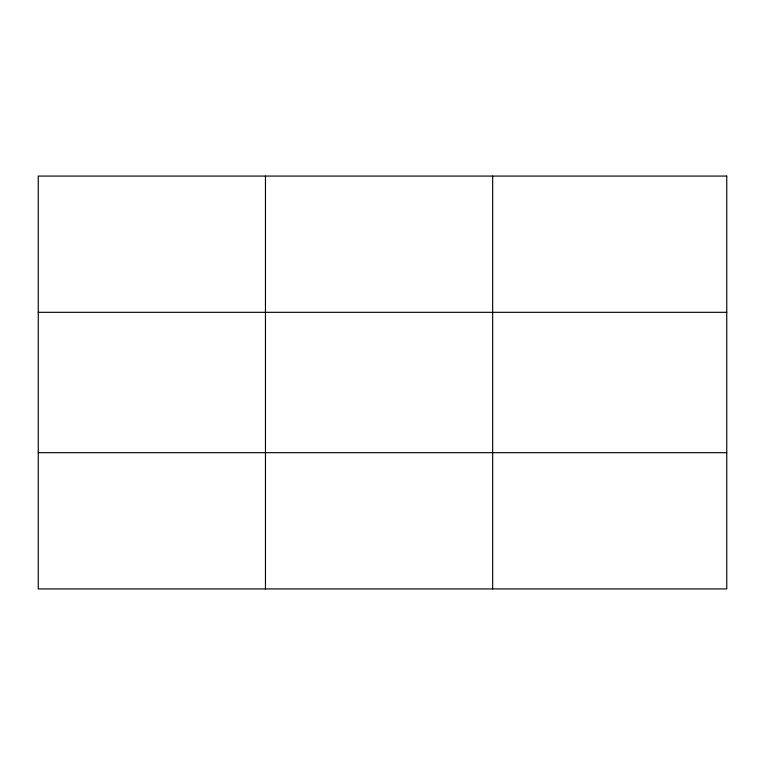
<?xml version="1.0" encoding="UTF-8"?>
<svg xmlns="http://www.w3.org/2000/svg" width="765" height="765" viewBox="0 0 765 765"><rect width="100%" height="100%" fill="white"/><g stroke="black" fill="none" stroke-linecap="round" stroke-linejoin="round"><path stroke-width="1.15" d="M265.455 176.074L265.455 588.926M492.66 176.074L492.66 588.926M38.25 312.321L726.75 312.321M38.25 452.679L726.75 452.679M726.75 176.074L726.75 588.926L38.25 588.926L38.25 176.074L726.75 176.074"/></g></svg>
